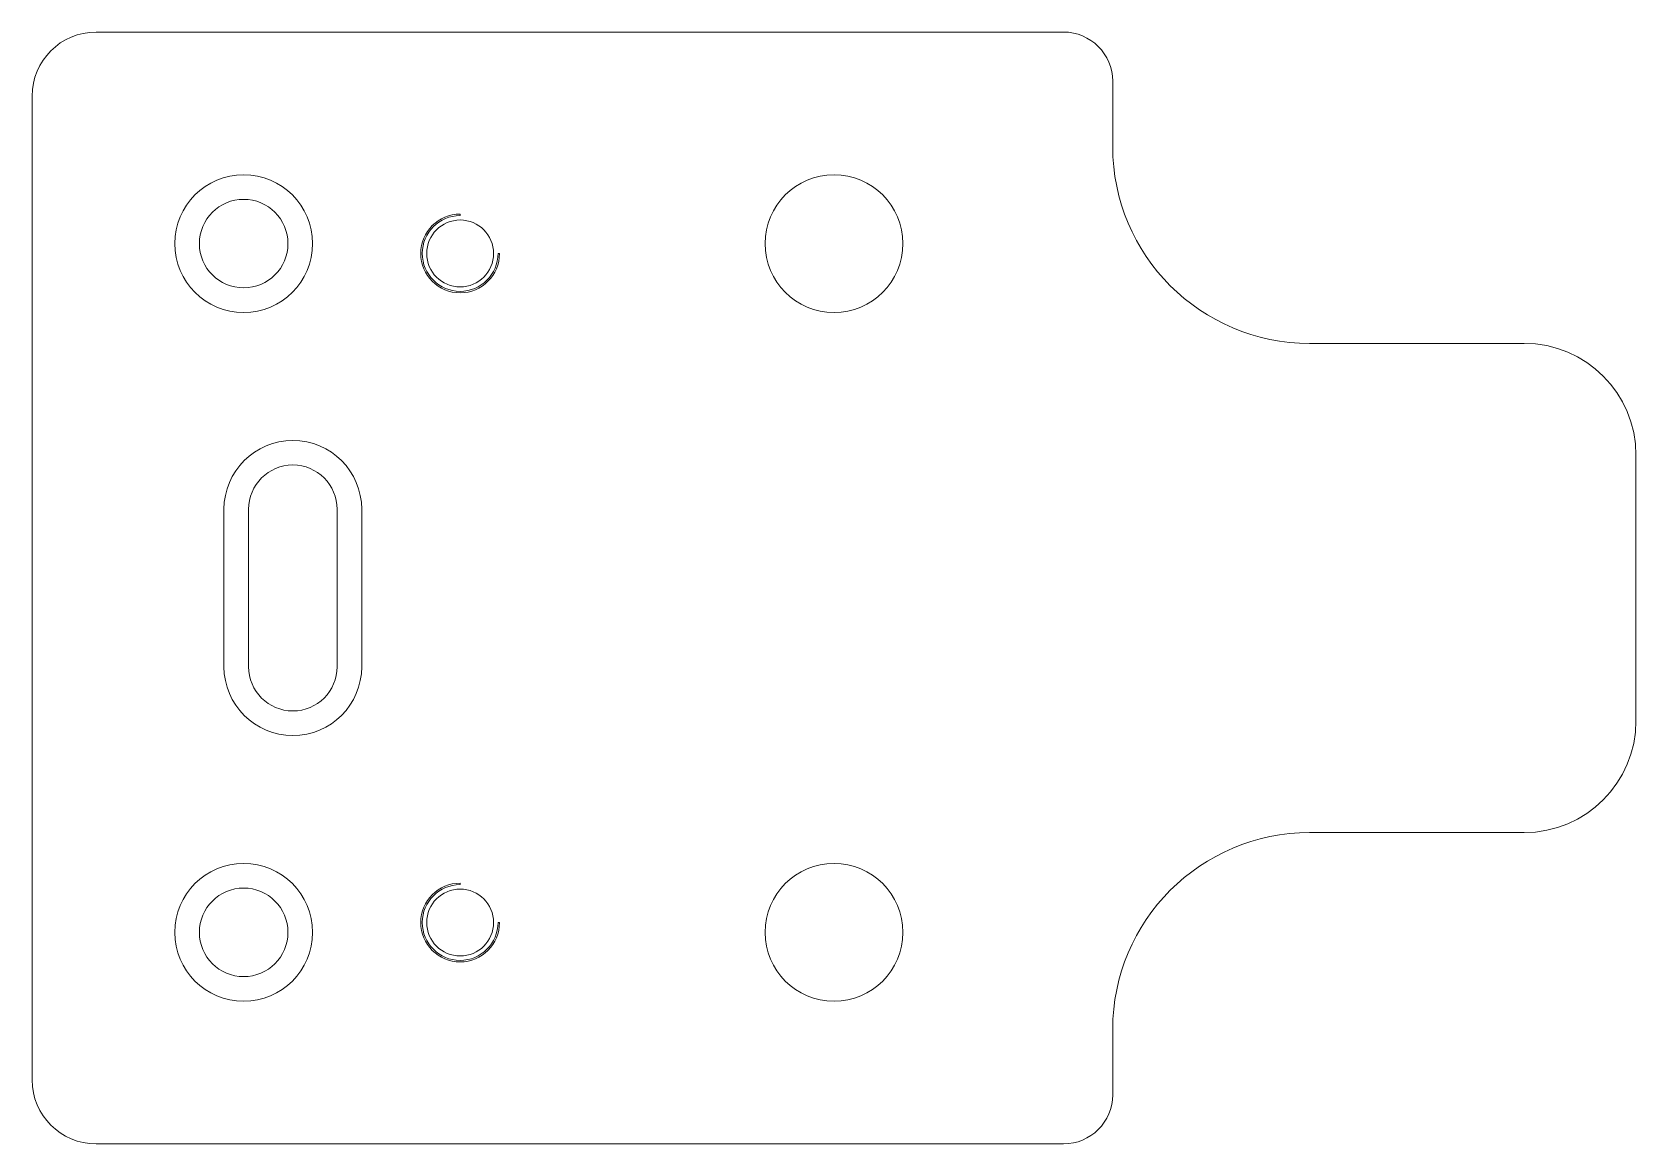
# Model space of a CAD drawing. Header units: millimetres. Extents: x 564 to 727, y 989 to 1102.
import ezdxf

# ---------------------------------------------------------------- set-up
doc = ezdxf.new("R2010")
doc.units = ezdxf.units.MM
doc.layers.add('1', color=7, linetype='Continuous')

msp = doc.modelspace()

# ---------------------------------------------------------------- linework, layer by layer
at = {"layer": '1', "color": 11, "linetype": 'Continuous', "lineweight": 13}
for p, q in [((570.35, 1102.48), (668.67, 1102.48)), ((673.67, 1090.84), (673.67, 1097.48)), ((563.85, 995.98), (563.85, 1095.98)), ((607.35, 1083.83), (607.35, 1083.98)), ((611.35, 1079.98), (611.2, 1079.98)), ((715.49, 1070.84), (693.67, 1070.84)), ((726.85, 1032.48), (726.85, 1059.48)), ((583.35, 1037.98), (583.35, 1053.98)), ((585.85, 1037.98), (585.85, 1053.98)), ((594.85, 1053.98), (594.85, 1037.98)), ((597.35, 1053.98), (597.35, 1037.98)), ((693.67, 1021.12), (715.49, 1021.12)), ((607.35, 1015.83), (607.35, 1015.98)), ((611.35, 1011.98), (611.2, 1011.98)), ((673.67, 1001.12), (673.67, 994.48)), ((668.67, 989.48), (570.35, 989.48))]:
    msp.add_line(p, q, dxfattribs=at)
for centre, radius in [((585.35, 1080.98), 7), ((645.35, 1080.98), 7), ((607.35, 1079.98), 3.4), ((585.35, 1010.98), 7), ((645.35, 1010.98), 7), ((607.35, 1011.98), 3.4)]:
    msp.add_circle(centre, radius, dxfattribs=at)
at = {"layer": '1', "color": 5, "linetype": 'Continuous', "lineweight": 13}
for centre in [(585.35, 1080.98), (585.35, 1010.98)]:
    msp.add_circle(centre, 4.5, dxfattribs=at)
at = {"layer": '1', "color": 11, "linetype": 'Continuous', "lineweight": 13}
for centre, radius, start, end in [((570.35, 1095.98), 6.5, 90, 180), ((668.67, 1097.48), 5, 0, 90), ((693.67, 1090.84), 20, 180, 270), ((607.35, 1079.98), 4, 90, 360), ((607.35, 1079.98), 3.85, 90, 360), ((715.49, 1059.48), 11.36, 0, 90), ((590.35, 1053.98), 7, 0, 180), ((590.35, 1053.98), 4.5, 0, 180), ((590.35, 1037.98), 7, 180, 0), ((590.35, 1037.98), 4.5, 180, 0), ((715.49, 1032.48), 11.36, 270, 0), ((693.67, 1001.12), 20, 90, 180), ((607.35, 1011.98), 4, 90, 360), ((607.35, 1011.98), 3.85, 90, 360), ((570.35, 995.98), 6.5, 180, 270), ((668.67, 994.48), 5, 270, 0)]:
    msp.add_arc(centre, radius, start, end, dxfattribs=at)

doc.saveas('drawing.dxf')
